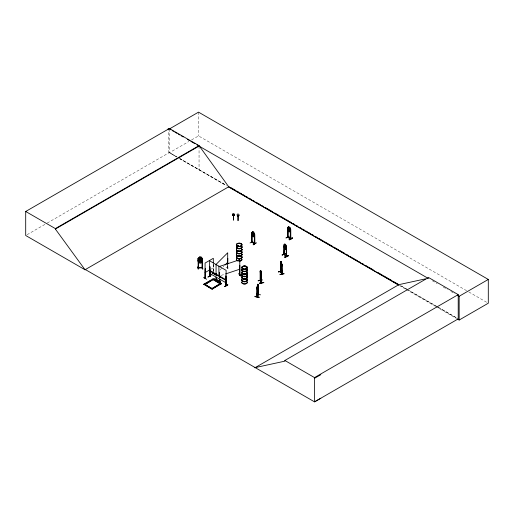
<?xml version="1.0" encoding="UTF-8"?>
<svg xmlns="http://www.w3.org/2000/svg" width="514" height="514" viewBox="0 0 514 514"><rect width="100%" height="100%" fill="white"/><g stroke="black" fill="none" stroke-linecap="round" stroke-linejoin="round"><path stroke-width="0.39" stroke-dasharray="2.57 1.93" d="M227.49 268.032C227.509 268.957 228.126 267.203 227.49 267.935M227.516 264.858L227.516 268.257L227.683 267.967M227.837 268.135L227.843 264.704M226.012 267.299L229.816 268.559M219.947 270.043L223.828 266.162M227.67 268.302L227.708 264.659M213.175 271.032L213.316 264.08M27.088 234.699L46.511 223.481M47.204 223.082L169.389 152.536L176.977 156.918M169.389 128.963L169.389 152.735L188.818 141.523M191.587 139.917L198.526 135.914L468.145 291.579M210.573 269.4L213.316 267.813M221.084 275.433L224.824 274.187M227.625 267.98L227.734 267.691M176.874 156.976L168.226 152.003L168.226 130.787M179.643 158.569L225.261 184.802L179.739 158.511M407.878 289.819L400.277 285.443L407.859 289.825M437.6 306.909L408.572 290.211L437.523 306.954M438.288 307.301L456.952 318.037M213.175 264.164L213.284 271.096M468.845 291.978L488.3 303.215M432.345 280.779L437.157 283.555M443.344 287.127L447.476 289.51M450.913 291.496L455.038 293.879M438.211 307.346L456.837 318.102M169.389 152.735L176.977 157.117M179.739 158.71L226.873 185.92M399.352 285.501L405.61 289.119M406.311 289.517L435.519 306.383M436.213 306.787L456.381 318.429M227.496 267.878L227.49 268.282M213.426 264.909L213.426 271.013M199.053 146.085L199.053 169.858M198.526 112.142L198.526 135.914M243.809 275.671A2.724 1.574 0 0 1 244.516 275.62"/><path stroke-width="0.77" d="M281.775 264.215L281.89 266.001L281.46 266.65M284.281 254.366L286.632 256.396L286.606 246.868L286.234 246.759M251.905 232.803L251.886 242.338L252.001 234.333M254.398 234.243C254.276 234.011 252.991 228.492 254.102 235.258L253.434 235.765L252.078 234.088L252.605 231.698L253.633 232.334L252.586 231.769M290.603 230.934L289.6 231.885L288.54 231.287L287.499 229.193L287.532 227.663L287.981 227.792L287.911 237.384L287.75 236.806M202.079 258.381L202.387 258.413M216.426 279.218L216.278 279.237M257.604 284.981L257.559 287.506L257.758 284.724M254.963 296.282L259.095 297.092M259.024 297.394L254.893 296.572L259.082 297.278M281.107 261.883L281.261 264.678L281.152 261.877M203.486 277.541L206.654 279.25M214.19 279.115L217.994 280.194M217.885 280.49L214.209 278.929M217.987 280.361L214.177 279.134M260.354 271.437C260.007 269.195 261.78 271.122 261.273 274.135L260.971 274.515L260.354 272.568M280.728 262.519C281.184 259.641 281.942 264.382 281.64 265.218L281.338 265.597L280.728 263.65M257.109 296.257L257.251 296.636M256.974 296.79L258.362 294.117M256.968 296.462L258.227 294.477M257.263 296.295L258.317 294.156M258.208 294.702L258.394 284.929L257.874 284.21L257.032 287.088M237.429 245.531L238.181 245.75M237.391 245.705L238.194 245.686M240.873 243.764L240.648 244.028M242.942 268.321L242.666 268.629L243.495 268.565M246 266.927L246.18 266.676M246.013 266.882L246.212 266.625L245.93 266.83M258.15 280.869L262.301 279.912L258.163 280.721M282.655 271.141L278.453 271.867L282.668 270.994M261.697 282.488L260.142 280.194L260.457 280.419M261.6 282.668L261.363 273.037L261.62 282.668M280.535 271.649L281.929 274.001L281.788 264.254M280.515 271.668L280.708 271.263L280.85 271.842L280.528 262.082M281.858 273.962C282.501 273.358 278.806 268.886 282.096 273.943L281.935 264.222M285.077 244.516L284.807 246.245L285.347 247.279L285.63 246.257L285.116 244.503M219.934 278.961L220.05 281.659L219.594 281.711L219.973 281.235M239.8 274.63L239.383 275.118L239.8 274.971M252.92 232.155L252.592 233.915L253.261 234.885L253.601 233.838L252.952 232.135M288.926 227.175L288.56 228.961L288.894 229.732L289.581 229.533M234.262 215L234.133 215.507L232.701 215.36L232.829 214.846A0.97 0.777 17.4 0 1 233.215 213.554A0.97 0.777 17.4 0 1 234.384 214.646A0.97 0.777 17.4 0 1 232.784 214.839L234.262 215.096L232.829 214.846M237.417 215.36L238.849 215.507L238.721 216.021L237.288 215.867L237.417 215.36A0.97 0.777 17.4 0 1 237.815 214.017A0.97 0.777 17.4 0 1 238.984 215.109A0.97 0.777 17.4 0 1 237.391 215.295L237.384 215.462M238.849 215.507L238.721 215.919L237.288 215.867M256.936 287.307L256.916 288.829C258.6 290.873 258.677 284.236 257.867 284.261L257.167 286.915L257.109 296.874L258.555 294.522L258.516 285.007M218.45 280.657L220.641 282.841M282.257 255.015L285.835 253.569M233.427 215.27L233.491 220.185L233.562 215.244M237.982 215.758L238.053 220.692L238.149 215.758M250.067 242.955L253.01 241.117M286.054 238.008L289.125 236.209M284.03 254.404L286.51 256.447L286.208 246.604L286.446 256.197M284.383 254.526L284.152 253.98M200.98 256.968L199.509 257.026L198.822 259.743L199.779 260.585L200.73 260.534L201.668 259.583L200.98 256.942L202.432 258.401M199.535 258.6L198.822 261.253L199.779 262.095L200.73 262.044L201.668 261.093L201.668 259.962L200.479 257.231L200.004 257.257L199.541 258.574L200.004 259.795L200.961 259.159L200.961 258.491C195.879 258.105 206.352 258.786 200.98 261.498L199.509 261.549L198.063 260.18L199.509 258.561M198.231 269.317L197.851 266.637M209.911 275.909L209.5 275.838L209.995 276.14M209.59 276.063L210.053 276.346L210.014 271.585L209.628 271.488L210.014 271.585M209.596 276.224L209.506 275.825M225.697 285.27C226.77 284.974 225.126 285.623 226.089 285.771L226.115 270.345L209.648 260.836L209.539 276.198L209.885 276.23M225.704 285.206L226.186 285.488M225.774 285.591L225.839 275.967L225.987 285.533M225.787 285.437L226.244 285.521M254.642 234.397L254.674 243.925L251.584 241.792L251.931 241.991M254.436 243.418C247.607 239.575 256.46 244.677 254.462 243.315M216.028 279.359L216.041 279.732L216.24 279.166M216.388 279.584L216.195 277.11M257.109 287.095L256.968 296.841M256.396 294.066L260.54 294.83M261.504 274.881L261.086 275.568M261.562 274.913L261.093 275.62L260.585 274.797L260.155 271M281.916 265.956L281.421 266.715L280.483 263.598L280.483 262.089L280.997 261.42M280.991 261.369L280.496 262.127L280.824 271.816M213.284 273.589L213.31 273.23L213.451 273.654M237.519 245.653L237.995 245.615M237.995 245.769L237.404 245.563M242.846 268.379L242.775 268.738L243.411 268.642M201.918 267.486C192.416 268.462 203.146 266.811 202.33 267.922L201.931 267.922M201.918 267.833L202.31 267.788M284.004 254.379L283.991 244.85L284.833 244.034L285.681 244.735L286.606 246.868M199.509 257.026L198.057 258.638L198.063 261.684L199.516 263.11L200.987 263.033L202.432 261.414L200.968 262.995M199.535 257.09L198.102 258.536L198.571 258.561L198.552 268.109L198.147 267.685M205.221 268.758L205.195 278.421L205.324 268.816M227.516 264.093L227.708 258.548L227.843 263.939M227.843 258.593L227.516 258.748M224.939 265.057L227.708 262.281M284.403 254.558C283.394 254.019 285.739 241.027 284.152 244.844M285.623 249.219L286.516 248.435L285.643 249.271L284.807 248.545L283.953 246.373L284.788 248.57M257.141 296.841L257.251 287.12M260.444 272.818L260.302 280.772L260.174 271.045L260.444 271.231M261.69 282.867L260.457 280.734M252.605 231.698L251.725 232.585M251.577 232.611L251.577 234.146L252.625 236.196L253.653 236.826L254.616 235.9M220.031 281.344L219.651 281.807L220.011 281.672M239.858 275.08L239.498 275.176M287.712 236.774L287.57 237.224L290.648 238.965L290.641 229.43C289.176 222.324 288.386 235.431 290.641 230.914M198.147 268.032L202.42 267.897L202.355 258.298M202.008 267.466L202.375 267.55M216.259 279.391L216.028 279.706L216.066 277.072M238.111 245.763L237.494 245.808M216.214 279.398L216.388 277.676M205.08 278.344L205.08 263.059L213.316 258.304L213.316 263.059M288.894 227.194L289.266 227.368M290.641 229.43L289.581 227.387L288.54 226.764L287.532 227.715L288.572 226.745L288.046 229.135L288.733 230.42L289.414 230.805L290.089 230.291L289.581 227.387L288.56 226.809L288.54 231.287L287.532 229.173M209.905 276.403L209.539 276.185L209.539 266.676L209.924 266.779L209.937 276.423L209.924 266.779M207.939 276.995L211.093 275.041L208.086 277.059M287.705 229.218L287.596 237.243L287.782 227.728M290.326 238.515L290.751 238.522M292.26 237.834C292.537 239.588 284.936 241.201 292.28 237.86M289.189 239.826L292.305 238.027L289.215 239.652M226.205 280.933L225.819 280.837L226.205 280.933L225.987 285.7M227.651 284.615L224.56 286.581L227.888 284.929M224.657 286.542L227.657 284.769M224.56 286.581L227.734 284.756L224.65 286.639M85.401 269.574L85.067 269.773L25.7 235.496L25.7 211.479L169.389 128.519L199.053 145.642L228.717 186.788L398.556 284.846M169.389 128.519L169.389 128.963L198.526 112.142L488.3 279.443L488.3 303.215L459.163 320.036L457.081 318.828M25.7 211.479L55.364 228.601L199.053 145.642M320.813 398.273L314.523 401.858L85.363 269.554L85.022 269.747L55.364 229.045L199.053 146.085M85.022 269.747L229.051 186.595M252.001 232.752L251.616 232.649L251.616 242.197L251.635 241.843M254.353 234.268L254.751 234.333L254.783 243.861L251.719 242.075L251.725 234.172M253.62 236.845L252.573 236.241L251.577 234.121M254.334 243.475L254.629 243.925L254.469 236.549M205.08 272.568L209.885 269.792M253.184 244.786L256.287 242.82L253.229 244.786M203.795 284.21L213.233 278.761L221.47 283.522L212.031 289.266L203.795 284.21L212.031 288.964L221.47 283.522M203.795 284.512L210.573 280.599M219.581 284.21L212.031 288.572L220.268 283.522L220.866 284.165L212.635 279.108L213.233 279.063L221.47 283.818M205.684 284.113L213.233 279.455L204.996 284.512M254.867 367.806L398.896 284.647L425.431 278.877M255.201 367.606L284.865 361.156L284.865 360.468L428.554 277.509L458.218 294.631L458.218 318.898L314.523 401.858L314.523 377.591L458.218 294.631M428.554 278.196L428.22 278.395L196.984 144.89M457.788 295.466L459.163 296.263L488.3 279.443M314.523 378.285L320.813 374.7M239.389 275.093L239.839 275.061L239.762 265.475M237.905 245.821L237.995 245.493M284.846 244.086L285.668 244.76L286.035 247.729L285.495 248.178L284.942 247.722L284.39 246.373M284.03 244.895L284.377 245.03M282.135 254.963L285.855 253.434L282.147 254.95M288.36 255.503C287.981 257.385 280.265 258.041 288.367 255.503M239.563 275.189L239.421 265.59L239.839 265.552M238.946 273.853L240.944 275.902M219.883 281.254L219.555 281.376M219.594 266.425L239.762 259.698L239.826 275.099M225.569 273.943L239.762 269.207M242.993 268.366L243.334 268.571M239.518 274.849L239.742 274.984M280.483 262.089L280.817 262.313M282.058 264.44L280.946 261.382M260.887 271.064L260.887 273.596L260.585 271.835L260.932 271.051M282.661 271.129L278.459 271.855M281.916 273.705L281.762 264.164M279.937 274.392L284.146 273.692L280.014 274.515M259.564 283.111L263.778 282.623L259.57 283.143M263.721 282.507L259.576 283.298M219.716 281.788L219.594 279.076M198.083 268.147L198.532 268.128M202.021 258.433L202.375 258.388M286.356 256.165L286.382 248.262M198.115 258.626L198.571 258.574L198.468 268.141M202.259 266.567L202.657 269.073M209.667 276.121L209.924 276.249M225.832 285.45L226.231 285.675M198.16 268.141L198.102 258.536M237.384 215.411L238.849 215.604M232.701 215.212L234.14 215.379M202.047 258.311L202.028 267.929M254.52 243.694L254.308 234.121M257.912 284.268L258.099 286.478L257.475 288.425L257.167 288.046M256.936 288.791L257.437 289.549M260.277 280.785L260.315 271.019M202.439 266.56L202.857 269.073M290.59 238.933L290.378 238.464M288.977 236.157L286.08 237.853M287.705 237.14L290.776 238.894L290.744 229.366M212.455 272.883L214.942 274.315M212.333 273.011L214.402 274.097M169.389 128.963L170.77 129.759M172.151 130.556L173.533 131.353M174.908 132.149L176.977 133.344M178.358 134.141L179.739 134.938M181.121 135.735L183.19 136.93M187.327 139.32L189.396 140.515M190.778 141.311L194.915 143.695M230.439 187.392L235.29 190.193M236.678 190.996L238.759 192.197M240.141 192.994L241.529 193.797M242.916 194.594L244.998 195.795M246.386 196.599L247.767 197.402M249.155 198.198L251.237 199.4M252.625 200.203L254.006 201M256.088 202.201L257.475 203.004M258.863 203.801L260.245 204.604M262.326 205.806L263.714 206.602M265.102 207.405L272.728 211.807M274.804 213.008L278.967 215.411M280.348 216.208L285.206 219.009M286.587 219.812L288.669 221.014M290.057 221.81L291.444 222.613M292.832 223.417L294.907 224.612M296.295 225.415L297.683 226.218M299.758 227.413L301.146 228.216M302.534 229.019L304.616 230.221M306.003 231.017L307.385 231.82M308.773 232.617L310.854 233.819M312.242 234.622L313.624 235.418M315.705 236.62L317.093 237.423M318.481 238.22L323.332 241.021M324.719 241.824L332.346 246.225M333.727 247.028L338.585 249.83M339.966 250.626L344.823 253.434M346.205 254.231L348.286 255.432M349.674 256.235L351.062 257.032M352.45 257.835L354.525 259.037M355.913 259.833L357.301 260.637M359.376 261.838L360.764 262.635M362.152 263.438L363.539 264.235M365.621 265.436L367.002 266.239M368.39 267.036L373.241 269.844M378.098 272.645L382.255 275.041M383.643 275.845L391.964 280.644M393.345 281.447L398.202 284.248M228.261 186.723L398.658 285.103M209.648 270.345L226.115 279.854M209.628 270.974L226.096 280.483M209.628 273.352L226.096 282.861M212.635 279.41L220.185 283.767M205.086 284.557L212.635 288.919L204.399 284.165M284.865 360.468L314.523 377.591M284.216 254.012L286.645 256.383L284.152 254.353L284.152 245.634M225.704 285.553L225.839 275.967M261.485 282.88L261.562 273.14M239.46 274.945L239.383 275.118M219.594 272.202L219.671 277.624M263.778 282.636L263.708 282.321M260.174 280.554L261.542 282.893M240.97 276.044L238.766 273.731M285.623 244.78L286.446 246.938M289.234 227.387L289.581 228.871M261.048 271.109L261.562 273.403M200.98 261.498L199.528 261.51L198.115 260.187M459.163 296.263L459.163 320.036M290.468 230.792L290.359 238.817L290.294 229.154M287.981 229.379L287.911 237.384M284.178 244.94L284.255 254.591M280.689 262.101L280.689 271.88M258.221 285.019L258.227 294.728M256.955 296.437L256.955 296.784M234.133 215.507L232.701 215.36M227.644 264.138L227.708 252.772L216.066 264.421L216.066 275.543M219.934 275.902L220.011 277.509M218.906 266.181L218.906 275.69M216.388 273.859L216.388 275.388M216.195 274.058L216.195 275.588M213.284 271.861L213.336 273.744M213.175 271.797L213.271 273.744M168.226 128.429L168.226 130.003M55.364 228.601L55.364 229.045M246.868 268.925A2.718 1.568 0 0 1 244.87 271.27A2.718 1.568 0 0 1 241.888 269.304M246.874 271.99A2.724 1.574 0 0 1 244.87 274.335A2.724 1.574 0 0 1 241.882 272.369M246.906 271.822A2.763 1.593 0 0 1 244.876 274.206A2.763 1.593 0 0 1 241.85 272.208M246.906 271.688A2.763 1.593 0 0 1 244.876 274.071A2.763 1.593 0 0 1 241.85 272.073M246.906 269.201A2.763 1.593 0 0 1 244.876 271.578A2.763 1.593 0 0 1 241.85 269.587M246.906 269.066A2.763 1.593 0 0 1 244.876 271.443A2.763 1.593 0 0 1 241.85 269.452M246.868 269.368A2.718 1.568 0 0 1 244.87 271.707A2.718 1.568 0 0 1 241.888 269.747M246.874 271.546A2.724 1.574 0 0 1 244.87 273.891A2.724 1.574 0 0 1 241.882 271.925M246.874 274.18A2.724 1.574 0 0 1 244.87 276.526A2.724 1.574 0 0 1 241.882 274.56M246.881 274.097A2.731 1.574 0 0 1 244.87 276.448A2.731 1.574 0 0 1 241.882 274.476M246.881 274.296A2.731 1.574 0 0 1 244.87 276.648A2.731 1.574 0 0 1 241.882 274.675M246.868 276.403A2.718 1.568 0 0 1 244.87 278.749A2.718 1.568 0 0 1 241.888 276.783M246.874 279.468A2.724 1.574 0 0 1 244.87 281.813A2.724 1.574 0 0 1 241.882 279.847M246.906 279.301A2.763 1.593 0 0 1 244.876 281.685A2.763 1.593 0 0 1 241.85 279.687M246.906 279.166A2.763 1.593 0 0 1 244.876 281.55A2.763 1.593 0 0 1 241.85 279.552M246.906 276.68A2.763 1.593 0 0 1 244.876 279.057A2.763 1.593 0 0 1 241.85 277.065M246.906 276.545A2.763 1.593 0 0 1 244.876 278.922A2.763 1.593 0 0 1 241.85 276.93M246.868 276.847A2.718 1.568 0 0 1 244.87 279.186A2.718 1.568 0 0 1 241.888 277.226M246.868 279.031A2.718 1.568 0 0 1 244.87 281.37A2.718 1.568 0 0 1 241.888 279.41M246.874 281.659A2.724 1.574 0 0 1 244.87 284.004A2.724 1.574 0 0 1 241.882 282.038M246.881 281.576A2.731 1.574 0 0 1 244.87 283.927A2.731 1.574 0 0 1 241.882 281.955M246.868 274.425A2.711 1.568 0 0 1 245.217 276.725A2.711 1.568 0 0 1 241.805 275.208M241.882 249.329A2.763 1.593 0 0 1 238.856 251.32A2.763 1.593 0 0 1 236.826 248.943M241.85 251.59A2.731 1.574 0 0 1 239.216 253.575A2.731 1.574 0 0 1 236.581 251.59M241.882 246.701A2.763 1.593 0 0 1 238.856 248.699A2.763 1.593 0 0 1 236.826 246.322M241.882 249.194A2.763 1.593 0 0 1 238.856 251.185A2.763 1.593 0 0 1 236.826 248.808M241.882 246.566A2.763 1.593 0 0 1 238.856 248.564A2.763 1.593 0 0 1 236.826 246.187M241.843 246.861A2.718 1.568 0 0 1 239.216 248.84A2.718 1.568 0 0 1 236.588 246.861M241.85 246.424A2.724 1.574 0 0 1 239.216 248.403A2.724 1.574 0 0 1 236.581 246.424M241.843 249.489A2.718 1.568 0 0 1 239.216 251.462A2.718 1.568 0 0 1 236.588 249.489M241.85 249.046A2.724 1.574 0 0 1 239.216 251.025A2.724 1.574 0 0 1 236.581 249.046M241.843 251.693A2.718 1.568 0 0 1 239.216 253.665A2.718 1.568 0 0 1 236.588 251.693M241.882 256.807A2.763 1.593 0 0 1 238.856 258.799A2.763 1.593 0 0 1 236.826 256.422M241.837 251.924A2.711 1.568 0 0 1 239.216 253.89A2.711 1.568 0 0 1 236.594 251.924M241.85 259.069A2.731 1.574 0 0 1 239.216 261.054M238.509 261.003A2.731 1.574 0 0 1 236.581 259.069M241.85 251.783A2.731 1.574 0 0 1 239.216 253.768A2.731 1.574 0 0 1 236.581 251.783M241.882 254.179A2.763 1.593 0 0 1 238.856 256.178A2.763 1.593 0 0 1 236.826 253.8M241.882 256.672A2.763 1.593 0 0 1 238.856 258.664A2.763 1.593 0 0 1 236.826 256.287M241.882 254.044A2.763 1.593 0 0 1 238.856 256.043A2.763 1.593 0 0 1 236.826 253.665M241.843 254.34A2.718 1.568 0 0 1 239.216 256.319A2.718 1.568 0 0 1 236.588 254.34M241.85 253.903A2.724 1.574 0 0 1 239.216 255.882A2.724 1.574 0 0 1 236.581 253.903M241.843 256.968A2.718 1.568 0 0 1 239.216 258.94A2.718 1.568 0 0 1 236.588 256.968M241.85 256.525A2.724 1.574 0 0 1 239.216 258.503A2.724 1.574 0 0 1 236.581 256.525M241.843 259.172A2.718 1.568 0 0 1 239.216 261.144M237.853 260.932A2.718 1.568 0 0 1 236.588 259.172M199.175 259.634L199.946 260.733L199.143 261.947L200.184 260.926L201.237 261.832L200.447 260.694L201.199 259.519L200.203 260.482L199.175 259.634M200.004 258.767L199.541 260.746L200.479 261.279L200.961 260L200.479 258.741L200.004 258.799M288.013 237.076L290.641 238.592L288.013 237.076M288.373 255.664L284.801 257.128L288.373 255.664M243.161 268.867A2.711 1.568 0 0 0 247.228 267.511A2.711 1.568 0 0 0 243.161 266.156A2.711 1.568 0 0 0 243.161 268.867M243.161 269.085A2.705 1.561 0 0 0 247.221 267.736A2.705 1.561 0 0 0 243.161 266.38A2.705 1.561 0 0 0 243.161 269.085M243.154 268.97A2.731 1.574 0 0 0 247.247 267.608A2.731 1.574 0 0 0 243.154 266.239A2.731 1.574 0 0 0 243.154 268.97M237.853 246.077A2.731 1.574 0 0 0 241.946 244.715A2.731 1.574 0 0 0 237.853 243.347A2.731 1.574 0 0 0 237.853 246.077M237.86 246.206A2.711 1.568 0 0 0 241.927 244.85A2.711 1.568 0 0 0 237.86 243.495A2.711 1.568 0 0 0 237.86 246.206M237.295 245.962A2.711 1.568 0 0 0 241.837 245.262A2.711 1.568 0 0 0 238.515 243.347A2.711 1.568 0 0 0 237.295 245.962"/></g></svg>
